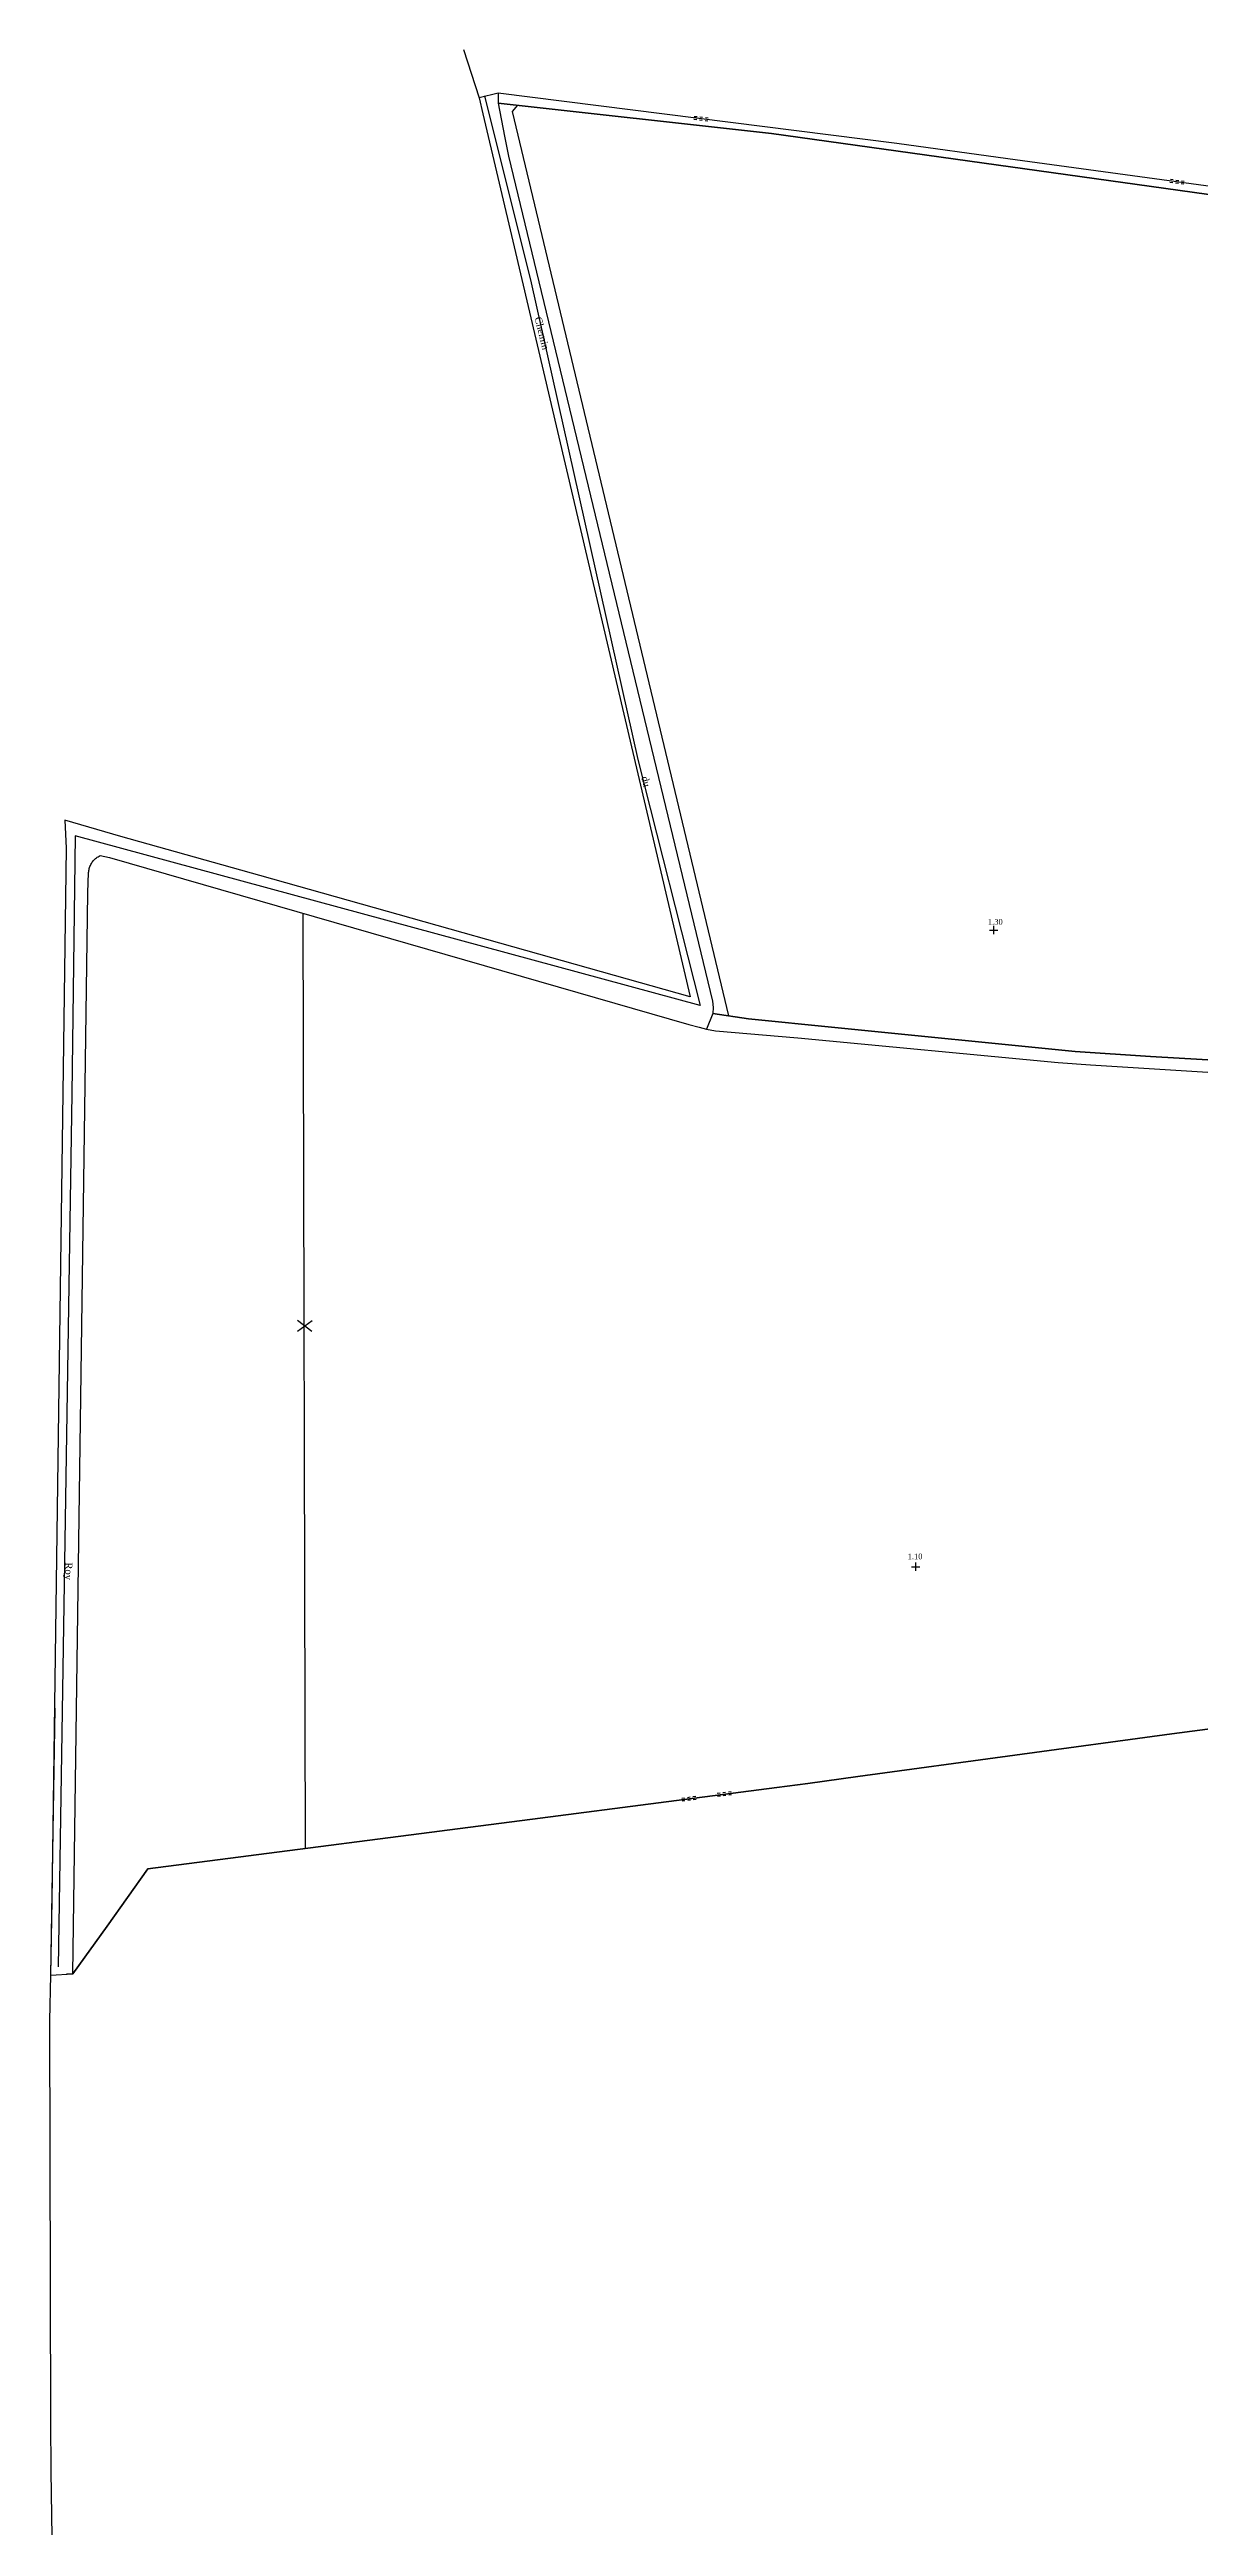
# Model space of a CAD drawing. Extents: x 422699 to 424118, y 6436533 to 6438295.
# Drawn here: x 422712 to 423121, y 6437414 to 6438295 of the extents above; entities that cross this region are included whole.
import ezdxf

# ---------------------------------------------------------------- set-up
doc = ezdxf.new("R2010")
doc.units = 0
doc.linetypes.add('CONTINU', pattern=[0])
doc.layers.get('0').update_dxf_attribs({"linetype": 'CONTINU'})
for name, color, linetype in [('1COMM', 7, 'CONTINU'), ('1LIEUDIT', 7, 'CONTINU'), ('1PARCELLE', 7, 'CONTINU'), ('1SECTION', 7, 'CONTINU'), ('1SUBDSECT', 7, 'CONTINU'), ('1TRONFLUV', 7, 'CONTINU'), ('1ZONCOMM', 7, 'CONTINU'), ('3CALVAIRE', 7, 'CONTINU'), ('3CALVAIRETEX', 7, 'CONTINU'), ('3EDF', 7, 'CONTINU'), ('3FOSSEMI', 7, 'CONTINU'), ('3SENTIER', 7, 'CONTINU'), ('3ZONCOMMTEX', 7, 'CONTINU')]:
    doc.layers.add(name, color=color, linetype=linetype)
doc.styles.get("Standard").update_dxf_attribs({"font": 'Times New Roman'})

# ---------------------------------------------------------------- blocks, each defined once
blk = doc.blocks.new('FOSSMI')
for p, q in [((-2.5, 0.5), (-1.5, 0.5)), ((-0.5, 0.5), (0.5, 0.5)), ((1.5, 0.5), (2.5, 0.5)), ((-2.5, -0.5), (-1.5, -0.5)), ((-0.5, -0.5), (0.5, -0.5)), ((1.5, -0.5), (2.5, -0.5))]:
    blk.add_line(p, q)
blk = doc.blocks.new('DETATOPO')
for points in [[(-1.5, 0), (1.5, 0)], [(0, -1.5), (0, 1.5)]]:
    blk.add_lwpolyline(points)

msp = doc.modelspace()

# ---------------------------------------------------------------- linework, layer by layer
at = {"layer": '1COMM'}
for points in [[(422859.22, 6438294.98), (422864.74, 6438277.8)], [(422713.81, 6437705.09), (422712.3, 6437610.15), (422711.99, 6437593.99), (422712.31, 6437451.57), (422712.46, 6437433.6), (422713.33, 6437379.17)], [(422720.25, 6437610.55), (422718.05, 6437610.44)]]:
    msp.add_lwpolyline(points, dxfattribs=at)
at = {"layer": '1LIEUDIT'}
msp.add_lwpolyline([(423141.33, 6438244), (423052.73, 6438256.15), (423013.23, 6438261.56), (422871.53, 6438279.43), (422864.74, 6438277.8), (422866.08, 6438272.12), (422877.19, 6438224.76), (422939.76, 6437958.02), (422786.71, 6438001.26), (422737.36, 6438015.06), (422717.37, 6438020.92), (422717.89, 6438010.98), (422712.79, 6437636.64), (422712.3, 6437610.15), (422720.25, 6437610.55), (422732.43, 6437627.52), (422746.88, 6437647.99), (422886.4, 6437665.97), (422970.54, 6437676.85), (422981.64, 6437678.3), (422999.32, 6437680.73), (423111.06, 6437695.96), (423171.68, 6437703.89)], dxfattribs=at)
at = {"layer": '1PARCELLE'}
for points in [[(423218.52, 6438230.29), (422968.73, 6438265.11), (422871.52, 6438275.94), (422873.71, 6438264.18), (422875.17, 6438257.1), (422947.72, 6437956.51), (422948, 6437954.27), (422947.83, 6437952.19), (422960.48, 6437950.3), (422991.21, 6437947.19), (423076.67, 6437938.64), (423103.38, 6437936.8), (423166.74, 6437933.15)], [(423171.68, 6437703.89), (423111.06, 6437695.96), (422999.32, 6437680.73), (422981.64, 6437678.3), (422970.54, 6437676.85), (422886.4, 6437665.97), (422746.88, 6437647.99), (422732.43, 6437627.52), (422720.25, 6437610.55), (422725.56, 6437995.05), (422725.86, 6438002.24), (422725.92, 6438002.63), (422725.97, 6438003), (422726.03, 6438003.38), (422726.13, 6438003.75), (422726.24, 6438004.11), (422726.37, 6438004.46), (422726.53, 6438004.81), (422726.69, 6438005.15), (422726.88, 6438005.49), (422727.08, 6438005.81), (422727.31, 6438006.13), (422727.54, 6438006.42), (422727.79, 6438006.71), (422728.06, 6438006.98), (422728.35, 6438007.24), (422728.64, 6438007.48), (422728.95, 6438007.71), (422729.26, 6438007.92), (422729.59, 6438008.11), (422729.94, 6438008.28), (422733.29, 6438007.59), (422939.26, 6437948.23), (422942.96, 6437947.31), (422945.55, 6437946.57), (422948.75, 6437946.03), (422978.05, 6437943.54), (423070.55, 6437934.74), (423082.16, 6437933.91), (423175.09, 6437928.04)]]:
    msp.add_lwpolyline(points, dxfattribs=at)
at = {"layer": '1SECTION'}
msp.add_lwpolyline([(423141.33, 6438244), (423052.73, 6438256.15), (423013.23, 6438261.56), (422871.53, 6438279.43), (422864.74, 6438277.8), (422866.08, 6438272.12), (422877.19, 6438224.76), (422939.76, 6437958.02), (422786.71, 6438001.26), (422737.36, 6438015.06), (422717.37, 6438020.92), (422717.89, 6438010.98), (422712.79, 6437636.64), (422712.3, 6437610.15), (422720.25, 6437610.55), (422732.43, 6437627.52), (422746.88, 6437647.99), (422886.4, 6437665.97), (422970.54, 6437676.85), (422981.64, 6437678.3), (422999.32, 6437680.73), (423111.06, 6437695.96), (423171.68, 6437703.89)], dxfattribs=at)
at = {"layer": '1SUBDSECT'}
msp.add_lwpolyline([(423141.33, 6438244), (423052.73, 6438256.15), (423013.23, 6438261.56), (422871.53, 6438279.43), (422864.74, 6438277.8), (422866.08, 6438272.12), (422877.19, 6438224.76), (422939.76, 6437958.02), (422786.71, 6438001.26), (422737.36, 6438015.06), (422717.37, 6438020.92), (422717.89, 6438010.98), (422712.79, 6437636.64), (422712.3, 6437610.15), (422720.25, 6437610.55), (422732.43, 6437627.52), (422746.88, 6437647.99), (422886.4, 6437665.97), (422970.54, 6437676.85), (422981.64, 6437678.3), (422999.32, 6437680.73), (423111.06, 6437695.96), (423171.68, 6437703.89)], dxfattribs=at)
at = {"layer": '1TRONFLUV'}
msp.add_lwpolyline([(423576.42, 6438181.91), (423576.3, 6438184.29), (423433.73, 6438204.66), (423353.21, 6438215.24), (423275.4, 6438226.3), (423215.9, 6438233.65), (423141.33, 6438244), (423052.73, 6438256.15), (423013.23, 6438261.56), (422871.53, 6438279.43), (422871.52, 6438275.94), (422968.73, 6438265.11), (423218.52, 6438230.29), (423279.89, 6438222.14), (423576.42, 6438181.91)], close=True, dxfattribs=at)
msp.add_lwpolyline([(423166.74, 6437933.15), (423103.38, 6437936.8), (423076.67, 6437938.64), (422991.21, 6437947.19), (422960.48, 6437950.3), (422947.83, 6437952.19), (422945.55, 6437946.57), (422948.75, 6437946.03), (422978.05, 6437943.54), (423070.55, 6437934.74), (423082.16, 6437933.91), (423175.09, 6437928.04)], dxfattribs=at)
at = {"layer": '1ZONCOMM'}
msp.add_lwpolyline([(422866.6, 6438278.52), (422883.2, 6438212.04), (422921.19, 6438042.43), (422943.33, 6437955.02), (422721.1, 6438015.35), (422719.9, 6437923.61), (422715.01, 6437613.05)], dxfattribs=at)
at = {"layer": '3EDF'}
msp.add_lwpolyline([(422802.03, 6437987.78), (422802.9, 6437655.2)], dxfattribs=at)
at = {"layer": '3SENTIER'}
for points in [[(422878.37, 6438275.17), (422876.43, 6438273), (422953.45, 6437951.35)], [(422805.26, 6437839.06), (422800.12, 6437843)], [(422805.36, 6437842.87), (422800.13, 6437839.04)]]:
    msp.add_lwpolyline(points, dxfattribs=at)

# ---------------------------------------------------------------- block references
at = {"layer": '3CALVAIRE', "rotation": 270}
for p in [(423047.67, 6437981.8), (423019.93, 6437755.37)]:
    msp.add_blockref('DETATOPO', p, dxfattribs=at)
at = {"layer": '3FOSSEMI'}
for p, rotation in [((422943.64, 6438270.33), 173.7), ((423112.91, 6438247.9), 172.7), ((422939.32, 6437672.81), 187.5), ((422951.94, 6437674.6), 6.9)]:
    msp.add_blockref('FOSSMI', p, dxfattribs=dict(at, rotation=rotation))

# ---------------------------------------------------------------- texts
at = {"layer": '3CALVAIRETEX'}
for s, p in [('1.30', (423045.62, 6437983.74)), ('1.10', (423017.08, 6437758.05))]:
    msp.add_text(s, height=2, dxfattribs=at).set_placement(p)
at = {"layer": '3ZONCOMMTEX'}
for s, rotation, p in [('Chemin', 283.8, (422884.44, 6438199.56)), ('du', 283.1, (422922.38, 6438036.18)), ('Roy', 269.1, (422717.63, 6437756.96))]:
    msp.add_text(s, height=2.5, rotation=rotation, dxfattribs=at).set_placement(p)

doc.saveas('drawing.dxf')
